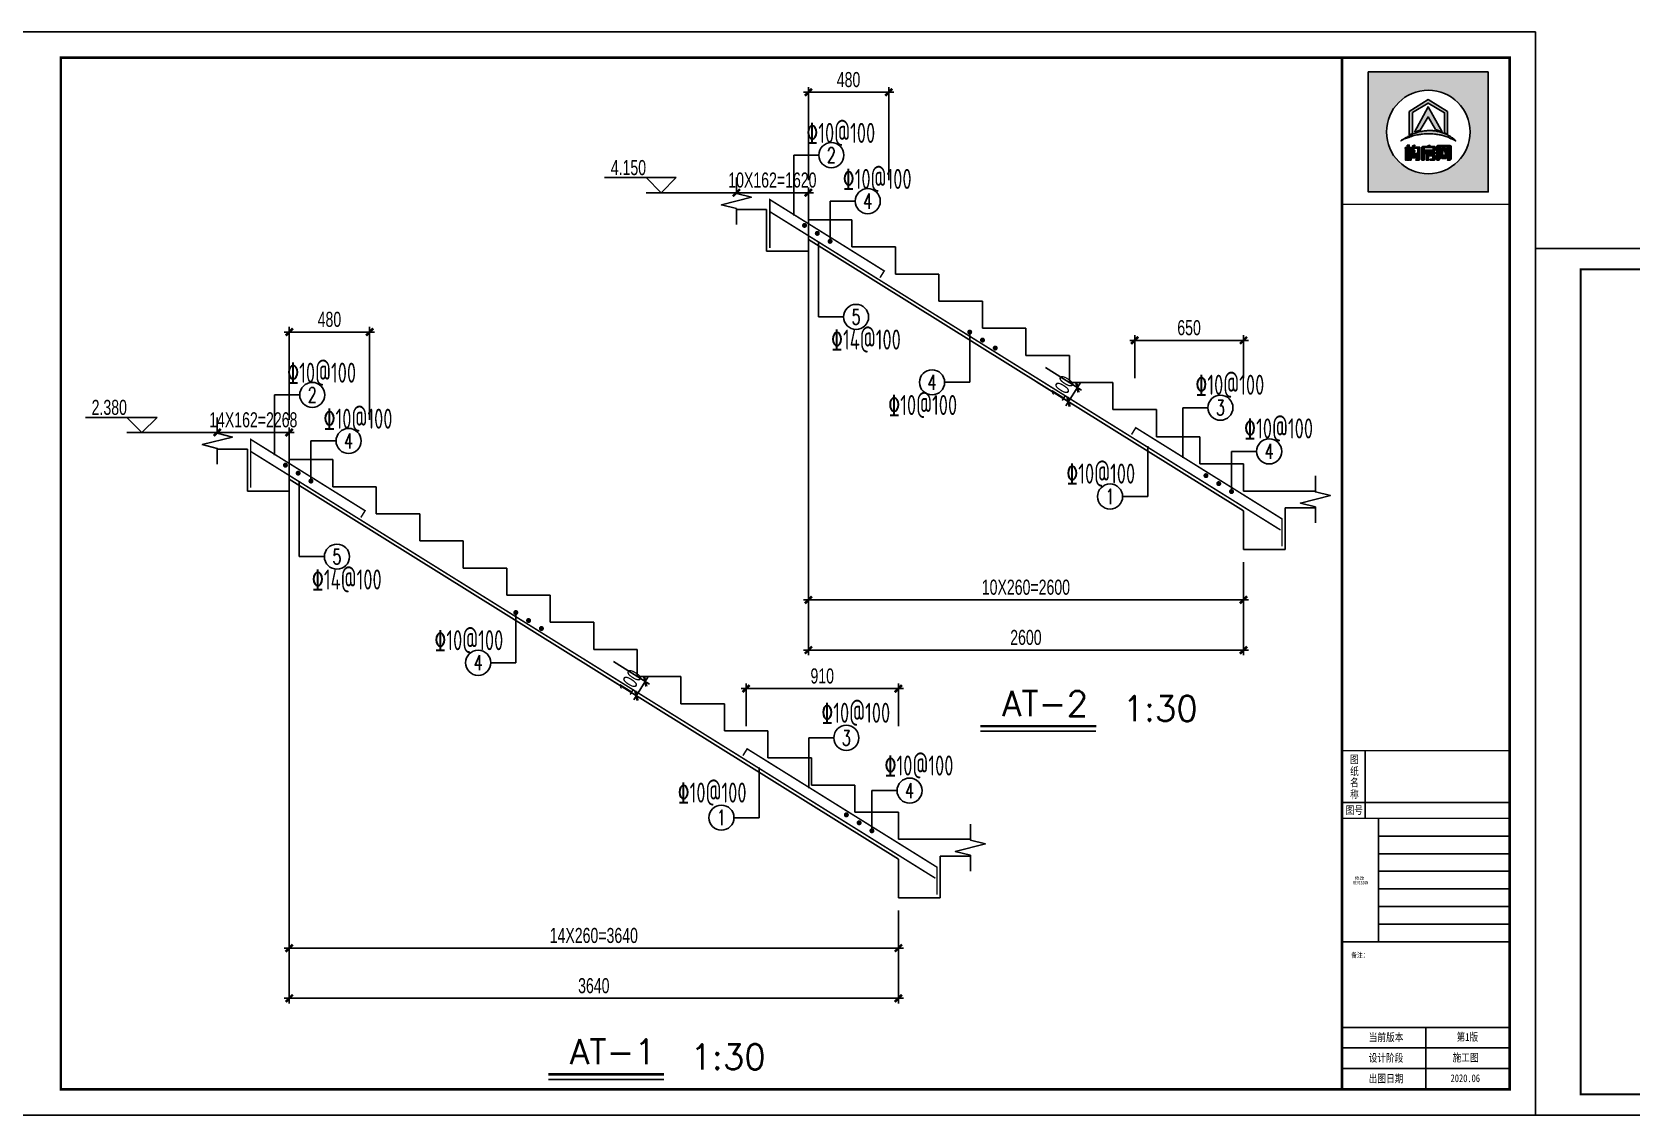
# Model space of a CAD drawing. Header units: millimetres. Extents: x -807114 to 558292, y -468455 to -61603.
# Drawn here: x 467034 to 498885, y -254641 to -233078 of the extents above; entities that cross this region are included whole.
import ezdxf
from ezdxf.enums import TextEntityAlignment as Align

# ---------------------------------------------------------------- set-up
doc = ezdxf.new("R2010")
doc.units = ezdxf.units.MM
doc.header["$LTSCALE"] = 1000
for name, color, linetype in [('DIM', 3, 'Continuous'), ('NUM', 7, 'Continuous'), ('PUB_TEXT', 3, 'Continuous'), ('PUB_TITLE', 4, 'Continuous'), ('REIN', 1, 'Continuous'), ('STAIR_DE', 7, 'Continuous'), ('TEXT', 7, 'Continuous'), ('THIN', 7, 'Continuous')]:
    doc.layers.add(name, color=color, linetype=linetype)
doc.styles.add('HCJG_Dim', font='HCJG.shx', dxfattribs={"width": 0.7, "bigfont": 'hztxt.shx'})
doc.styles.add('HCJG_Label', font='HCJG.shx', dxfattribs={"width": 0.7, "bigfont": 'hztxt.shx'})
doc.styles.add('HCJG_Norm', font='txt.shx', dxfattribs={"bigfont": 'hztxt.shx'})
doc.styles.add('HCJG_Num', font='txt.shx', dxfattribs={"width": 0.7, "bigfont": 'hztxt.shx'})
doc.styles.add('TSSD_Norm', font='Tssdeng.shx', dxfattribs={"width": 0.7, "bigfont": 'hztxt.shx'})
doc.styles.add('ZDBOX', font='simsun.ttc', dxfattribs={"width": 0.7})
doc.styles.add('宋体', font='simsun.ttc', dxfattribs={"width": 0.8})
doc.dimstyles.new('HCJG_30_100', dxfattribs={"dimtxt": 300, "dimasz": 100, "dimexe": 100, "dimexo": 250, "dimgap": 100, "dimtad": 1, "dimdec": 0, "dimlfac": 0.3, "dimzin": 0, "dimdsep": 46, "dimtxsty": 'HCJG_Dim', "dimblk": 'ArchTick', "dimcen": 0, "dimdle": 100, "dimclrd": 3, "dimclre": 3, "dimclrt": 7, "dimadec": 0, "dimazin": 0, "dimtfac": 1, "dimtdec": 0, "dimtix": 1, "dimtmove": 2, "dimatfit": 3, "dimfxl": 1, "dimtolj": 1, "dimtzin": 0, "dimarcsym": 0})

# ---------------------------------------------------------------- blocks, each defined once
blk = doc.blocks.new('sadasfafa')
h = blk.add_hatch(color=252)
h.dxf.hatch_style = 1
h.paths.add_polyline_path([(1853311, -2488040), (1853311, -2490368), (1855639, -2490368), (1855639, -2488040)])
h.paths.add_polyline_path([(1855286, -2489204, 1), (1853664, -2489204, 1)], flags=16)
edge = h.paths.add_edge_path(flags=0)
edge.add_spline(control_points=[(1853945, -2489376), (1853935, -2489385), (1854022, -2489327), (1854064, -2489324), (1854178, -2489280), (1854273, -2489257), (1854375, -2489242), (1854470, -2489236), (1854555, -2489239), (1854630, -2489250), (1854700, -2489259), (1854781, -2489280), (1854854, -2489303), (1854917, -2489335), (1854967, -2489354), (1854993, -2489368), (1855014, -2489382), (1854982, -2489354), (1854965, -2489332), (1854910, -2489297), (1854854, -2489260), (1854784, -2489234), (1854713, -2489206), (1854640, -2489189), (1854569, -2489179), (1854497, -2489176), (1854414, -2489178), (1854321, -2489198), (1854229, -2489222), (1854147, -2489257), (1854080, -2489292), (1854021, -2489325), (1853977, -2489352), (1853953, -2489369), (1853945, -2489376)], knot_values=[0, 0, 0, 0, 114.670179, 423.637006, 763.89867, 1083.683754, 1343.405239, 1688.07646, 1952.326814, 2113.699055, 2375.693807, 2595.188681, 2872.839541, 3068.155951, 3238.592156, 3348.056762, 3361.095167, 3431.805845, 3527.265261, 3733.200323, 3952.805082, 4160.23278, 4398.128766, 4650.488133, 4837.16968, 5050.428326, 5308.684497, 5588.159898, 5913.430939, 6163.12325, 6398.139207, 6601.625078, 6772.549769, 6871.149972, 6871.149972, 6871.149972, 6871.149972], degree=3, periodic=1)
h.paths.add_polyline_path([(1854530, -2489580), (1854534, -2489580), (1854534, -2489603), (1854618, -2489603), (1854618, -2489621), (1854481, -2489621), (1854481, -2489650), (1854589, -2489650), (1854599, -2489656), (1854606, -2489666), (1854606, -2489733), (1854600, -2489742), (1854590, -2489750), (1854506, -2489750), (1854514, -2489740), (1854518, -2489731), (1854552, -2489731), (1854558, -2489728), (1854560, -2489721), (1854560, -2489675), (1854558, -2489670), (1854553, -2489667), (1854481, -2489667), (1854481, -2489750), (1854436, -2489750), (1854436, -2489626), (1854433, -2489621), (1854406, -2489621), (1854406, -2489603), (1854488, -2489603), (1854488, -2489590)], flags=0)
h.paths.add_polyline_path([(1854486, -2489468), (1854506, -2489461), (1854506, -2489485), (1854510, -2489489), (1854601, -2489489), (1854609, -2489494), (1854615, -2489502), (1854615, -2489556), (1854607, -2489564), (1854599, -2489569), (1854401, -2489569), (1854394, -2489573), (1854394, -2489750), (1854349, -2489750), (1854349, -2489504), (1854355, -2489495), (1854367, -2489489), (1854462, -2489489), (1854462, -2489474)], flags=0)
h.paths.add_polyline_path([(1854394, -2489554), (1854394, -2489512), (1854404, -2489506), (1854562, -2489506), (1854570, -2489513), (1854570, -2489554)], flags=0)
h.paths.add_polyline_path([(1854214, -2489569), (1854203, -2489632), (1854193, -2489683), (1854194, -2489689), (1854218, -2489689), (1854220, -2489683), (1854214, -2489633), (1854254, -2489614), (1854263, -2489686), (1854263, -2489700), (1854255, -2489709), (1854159, -2489709), (1854150, -2489702), (1854148, -2489692), (1854173, -2489569)], flags=0)
h.paths.add_polyline_path([(1854187, -2489466), (1854213, -2489458), (1854207, -2489496), (1854296, -2489496), (1854305, -2489498), (1854312, -2489505), (1854314, -2489513), (1854314, -2489733), (1854310, -2489741), (1854301, -2489750), (1854231, -2489750), (1854238, -2489741), (1854243, -2489730), (1854261, -2489730), (1854268, -2489727), (1854270, -2489720), (1854270, -2489531), (1854270, -2489526), (1854267, -2489521), (1854260, -2489516), (1854202, -2489516), (1854201, -2489534), (1854196, -2489558), (1854150, -2489558), (1854159, -2489535), (1854165, -2489504), (1854167, -2489471)], flags=0)
h.paths.add_polyline_path([(1854140, -2489544), (1854140, -2489750), (1854114, -2489750), (1854114, -2489544)], flags=0)
h.paths.add_polyline_path([(1854056, -2489544), (1854053, -2489750), (1854031, -2489750), (1854031, -2489544)], flags=0)
h.paths.add_polyline_path([(1854107, -2489459), (1854107, -2489508), (1854139, -2489508), (1854139, -2489527), (1854107, -2489527), (1854107, -2489750), (1854062, -2489750), (1854062, -2489527), (1854029, -2489527), (1854029, -2489508), (1854062, -2489508), (1854062, -2489459)], flags=0)
h.paths.add_polyline_path([(1854209, -2489211), (1854471, -2488714), (1854743, -2489200), (1854618, -2489155), (1854470, -2488913), (1854318, -2489172)], flags=0)
h.paths.add_polyline_path([(1854102, -2488808), (1854470, -2488575), (1854848, -2488810), (1854848, -2489247), (1854790, -2489223), (1854790, -2488832), (1854471, -2488643), (1854168, -2488829), (1854168, -2489231), (1854102, -2489257)], flags=0)
h.paths.add_polyline_path([(1854685, -2489750), (1854641, -2489750), (1854641, -2489488), (1854641, -2489484), (1854646, -2489475), (1854656, -2489467), (1854898, -2489467), (1854907, -2489471), (1854916, -2489478), (1854916, -2489731), (1854908, -2489743), (1854902, -2489750), (1854847, -2489750), (1854858, -2489732), (1854866, -2489731), (1854869, -2489724), (1854869, -2489718), (1854867, -2489718), (1854836, -2489718), (1854826, -2489684), (1854814, -2489718), (1854746, -2489718), (1854736, -2489684), (1854722, -2489718), (1854689, -2489718), (1854689, -2489709), (1854691, -2489709), (1854720, -2489621), (1854685, -2489512)], flags=0)
h.paths.add_polyline_path([(1854779, -2489518), (1854809, -2489621), (1854781, -2489709), (1854777, -2489709), (1854750, -2489621), (1854775, -2489518)], flags=0)
h = blk.add_hatch(color=7)
h.dxf.hatch_style = 1
h.paths.add_polyline_path([(1854102, -2489257), (1854168, -2489231), (1854168, -2488829), (1854471, -2488643), (1854790, -2488832), (1854790, -2489223), (1854848, -2489247), (1854848, -2488810), (1854470, -2488575), (1854102, -2488808)])
h = blk.add_hatch(color=7)
h.dxf.hatch_style = 1
h.paths.add_polyline_path([(1854318, -2489172), (1854470, -2488913), (1854618, -2489155), (1854743, -2489200), (1854471, -2488714), (1854209, -2489211)])
h = blk.add_hatch(color=7)
h.dxf.hatch_style = 1
edge = h.paths.add_edge_path()
edge.add_spline(control_points=[(1853945, -2489376), (1853953, -2489369), (1853977, -2489352), (1854021, -2489325), (1854080, -2489292), (1854147, -2489257), (1854229, -2489222), (1854321, -2489198), (1854414, -2489178), (1854497, -2489176), (1854569, -2489179), (1854640, -2489189), (1854713, -2489206), (1854784, -2489234), (1854854, -2489260), (1854910, -2489297), (1854965, -2489332), (1854982, -2489354), (1855014, -2489382), (1854993, -2489368), (1854967, -2489354), (1854917, -2489335), (1854854, -2489303), (1854781, -2489280), (1854700, -2489259), (1854630, -2489250), (1854555, -2489239), (1854470, -2489236), (1854375, -2489242), (1854273, -2489257), (1854178, -2489280), (1854064, -2489324), (1854022, -2489327), (1853935, -2489385), (1853945, -2489376)], knot_values=[0, 0, 0, 0, 98.600203, 269.524894, 473.010766, 708.026723, 957.719033, 1282.990074, 1562.465475, 1820.721647, 2033.980292, 2220.661839, 2473.021206, 2710.917192, 2918.34489, 3137.949649, 3343.884711, 3439.344127, 3510.054805, 3523.09321, 3632.557816, 3802.994021, 3998.310431, 4275.961291, 4495.456165, 4757.450917, 4918.823158, 5183.073513, 5527.744733, 5787.466218, 6107.251302, 6447.512966, 6756.479793, 6871.149972, 6871.149972, 6871.149972, 6871.149972], degree=3, periodic=1)
h = blk.add_hatch(color=7)
h.dxf.hatch_style = 1
h.paths.add_polyline_path([(1854062, -2489459), (1854062, -2489508), (1854029, -2489508), (1854029, -2489527), (1854062, -2489527), (1854062, -2489750), (1854107, -2489750), (1854107, -2489527), (1854139, -2489527), (1854139, -2489508), (1854107, -2489508), (1854107, -2489459)])
h = blk.add_hatch(color=7)
h.dxf.hatch_style = 1
h.paths.add_polyline_path([(1854031, -2489544), (1854031, -2489750), (1854053, -2489750), (1854056, -2489544)])
h = blk.add_hatch(color=7)
h.dxf.hatch_style = 1
h.paths.add_polyline_path([(1854114, -2489544), (1854114, -2489750), (1854140, -2489750), (1854140, -2489544)])
h = blk.add_hatch(color=7)
h.dxf.hatch_style = 1
h.paths.add_polyline_path([(1854173, -2489569), (1854148, -2489692), (1854150, -2489702), (1854159, -2489709), (1854255, -2489709), (1854263, -2489700), (1854263, -2489686), (1854254, -2489614), (1854214, -2489633), (1854220, -2489683), (1854218, -2489689), (1854194, -2489689), (1854193, -2489683), (1854203, -2489632), (1854214, -2489569)])
h = blk.add_hatch(color=7)
h.dxf.hatch_style = 1
h.paths.add_polyline_path([(1854167, -2489471), (1854165, -2489504), (1854159, -2489535), (1854150, -2489558), (1854196, -2489558), (1854201, -2489534), (1854202, -2489516), (1854260, -2489516), (1854267, -2489521), (1854270, -2489526), (1854270, -2489531), (1854270, -2489720), (1854268, -2489727), (1854261, -2489730), (1854243, -2489730), (1854238, -2489741), (1854231, -2489750), (1854301, -2489750), (1854310, -2489741), (1854314, -2489733), (1854314, -2489513), (1854312, -2489505), (1854305, -2489498), (1854296, -2489496), (1854207, -2489496), (1854213, -2489458), (1854187, -2489466)])
h = blk.add_hatch(color=7)
h.dxf.hatch_style = 1
h.paths.add_polyline_path([(1854462, -2489474), (1854462, -2489489), (1854367, -2489489), (1854355, -2489495), (1854349, -2489504), (1854349, -2489750), (1854394, -2489750), (1854394, -2489573), (1854401, -2489569), (1854599, -2489569), (1854607, -2489564), (1854615, -2489556), (1854615, -2489502), (1854609, -2489494), (1854601, -2489489), (1854510, -2489489), (1854506, -2489485), (1854506, -2489461), (1854486, -2489468)])
h.paths.add_polyline_path([(1854394, -2489554), (1854394, -2489512), (1854404, -2489506), (1854562, -2489506), (1854570, -2489513), (1854570, -2489554)], flags=16)
h = blk.add_hatch(color=7)
h.dxf.hatch_style = 1
h.paths.add_polyline_path([(1854488, -2489590), (1854488, -2489603), (1854406, -2489603), (1854406, -2489621), (1854433, -2489621), (1854436, -2489626), (1854436, -2489750), (1854481, -2489750), (1854481, -2489667), (1854553, -2489667), (1854558, -2489670), (1854560, -2489675), (1854560, -2489721), (1854558, -2489728), (1854552, -2489731), (1854518, -2489731), (1854514, -2489740), (1854506, -2489750), (1854590, -2489750), (1854600, -2489742), (1854606, -2489733), (1854606, -2489666), (1854599, -2489656), (1854589, -2489650), (1854481, -2489650), (1854481, -2489621), (1854618, -2489621), (1854618, -2489603), (1854534, -2489603), (1854534, -2489580), (1854530, -2489580)])
h = blk.add_hatch(color=7)
h.dxf.hatch_style = 1
h.paths.add_polyline_path([(1854685, -2489512), (1854685, -2489493), (1854693, -2489483), (1854862, -2489483), (1854869, -2489491), (1854869, -2489724), (1854866, -2489731), (1854858, -2489732), (1854847, -2489750), (1854902, -2489750), (1854908, -2489743), (1854916, -2489731), (1854916, -2489478), (1854907, -2489471), (1854898, -2489467), (1854656, -2489467), (1854646, -2489475), (1854641, -2489484), (1854641, -2489488), (1854641, -2489750), (1854685, -2489750)])
h = blk.add_hatch(color=7)
h.dxf.hatch_style = 1
h.paths.add_polyline_path([(1854866, -2489709), (1854840, -2489621), (1854866, -2489512), (1854836, -2489512), (1854824, -2489558), (1854808, -2489512), (1854745, -2489512), (1854734, -2489557), (1854719, -2489512), (1854689, -2489512), (1854720, -2489621), (1854691, -2489709), (1854689, -2489709), (1854689, -2489710), (1854689, -2489718), (1854722, -2489718), (1854736, -2489684), (1854746, -2489718), (1854814, -2489718), (1854826, -2489684), (1854836, -2489718), (1854867, -2489718), (1854867, -2489709)])
h.paths.add_polyline_path([(1854779, -2489518), (1854809, -2489621), (1854781, -2489709), (1854777, -2489709), (1854750, -2489621), (1854775, -2489518)], flags=16)
for points in [[(1855639, -2488040), (1853311, -2488040), (1853311, -2490368), (1855639, -2490368)], [(1854102, -2489257), (1854102, -2488808), (1854470, -2488575), (1854848, -2488810), (1854848, -2489247), (1854790, -2489223), (1854790, -2488832), (1854471, -2488643), (1854168, -2488829), (1854168, -2489231)], [(1854209, -2489211), (1854318, -2489172), (1854470, -2488913), (1854618, -2489155), (1854743, -2489200), (1854471, -2488714)], [(1854062, -2489459), (1854107, -2489459), (1854107, -2489508), (1854139, -2489508), (1854139, -2489527), (1854107, -2489527), (1854107, -2489750), (1854062, -2489750), (1854062, -2489527), (1854029, -2489527), (1854029, -2489508), (1854062, -2489508)], [(1854056, -2489544), (1854031, -2489544), (1854031, -2489750), (1854053, -2489750)], [(1854114, -2489544), (1854140, -2489544), (1854140, -2489750), (1854114, -2489750)], [(1854462, -2489474), (1854486, -2489468), (1854506, -2489461), (1854506, -2489485), (1854510, -2489489), (1854601, -2489489), (1854609, -2489494), (1854615, -2489502), (1854615, -2489556), (1854607, -2489564), (1854599, -2489569), (1854401, -2489569), (1854394, -2489573), (1854394, -2489750), (1854349, -2489750), (1854349, -2489504), (1854355, -2489495), (1854367, -2489489), (1854462, -2489489)], [(1854394, -2489554), (1854570, -2489554), (1854570, -2489513), (1854562, -2489506), (1854404, -2489506), (1854394, -2489512)], [(1854488, -2489590), (1854530, -2489580), (1854534, -2489580), (1854534, -2489603), (1854618, -2489603), (1854618, -2489621), (1854481, -2489621), (1854481, -2489650), (1854589, -2489650), (1854599, -2489656), (1854606, -2489666), (1854606, -2489733), (1854600, -2489742), (1854590, -2489750), (1854506, -2489750), (1854514, -2489740), (1854518, -2489731), (1854552, -2489731), (1854558, -2489728), (1854560, -2489721), (1854560, -2489675), (1854558, -2489670), (1854553, -2489667), (1854481, -2489667), (1854481, -2489750), (1854436, -2489750), (1854436, -2489626), (1854433, -2489621), (1854406, -2489621), (1854406, -2489603), (1854488, -2489603)], [(1854641, -2489750), (1854641, -2489488), (1854641, -2489484), (1854646, -2489475), (1854656, -2489467), (1854898, -2489467), (1854907, -2489471), (1854916, -2489478), (1854916, -2489731), (1854908, -2489743), (1854902, -2489750), (1854847, -2489750), (1854858, -2489732), (1854866, -2489731), (1854869, -2489724), (1854869, -2489491), (1854862, -2489483), (1854693, -2489483), (1854685, -2489493), (1854685, -2489750)], [(1854775, -2489518), (1854779, -2489518), (1854809, -2489621), (1854781, -2489709), (1854777, -2489709), (1854750, -2489621)]]:
    blk.add_lwpolyline(points, close=True)
for points in [[(1854173, -2489569), (1854214, -2489569), (1854203, -2489632), (1854193, -2489683), (1854194, -2489689), (1854218, -2489689), (1854220, -2489683), (1854214, -2489633), (1854254, -2489614), (1854263, -2489686), (1854263, -2489700), (1854255, -2489709), (1854159, -2489709), (1854150, -2489702), (1854148, -2489692), (1854173, -2489569)], [(1854167, -2489471), (1854187, -2489466), (1854213, -2489458), (1854207, -2489496), (1854296, -2489496), (1854305, -2489498), (1854312, -2489505), (1854314, -2489513), (1854314, -2489733), (1854310, -2489741), (1854301, -2489750), (1854231, -2489750), (1854238, -2489741), (1854243, -2489730), (1854261, -2489730), (1854268, -2489727), (1854270, -2489720), (1854270, -2489531), (1854270, -2489526), (1854267, -2489521), (1854260, -2489516), (1854202, -2489516), (1854201, -2489534), (1854196, -2489558), (1854150, -2489558), (1854150, -2489558), (1854159, -2489535), (1854165, -2489504), (1854167, -2489471)], [(1854866, -2489709), (1854866, -2489709), (1854867, -2489709), (1854867, -2489718), (1854836, -2489718), (1854826, -2489684), (1854814, -2489718), (1854746, -2489718), (1854736, -2489684), (1854722, -2489718), (1854689, -2489718), (1854689, -2489710), (1854689, -2489709), (1854691, -2489709), (1854720, -2489621), (1854689, -2489512)]]:
    blk.add_lwpolyline(points)
at = {"color": 7}
blk.add_lwpolyline([(1854689, -2489512), (1854719, -2489512), (1854734, -2489557), (1854745, -2489512), (1854808, -2489512), (1854824, -2489558), (1854836, -2489512), (1854866, -2489512), (1854840, -2489621), (1854866, -2489709)], dxfattribs=at)
blk.add_circle((1854475, -2489204), 811)
at = {"start_tangent": (-0.74079, -0.671736), "end_tangent": (-0.74079, -0.671736)}
blk.add_spline([(1853945, -2489376), (1853977, -2489357), (1854071, -2489318), (1854178, -2489282), (1854280, -2489257), (1854365, -2489245), (1854479, -2489238), (1854566, -2489241), (1854619, -2489248), (1854704, -2489261), (1854775, -2489279), (1854861, -2489308), (1854920, -2489335), (1854972, -2489357), (1855003, -2489375), (1855007, -2489377), (1854990, -2489361), (1854968, -2489339), (1854913, -2489299), (1854851, -2489261), (1854787, -2489235), (1854714, -2489208), (1854633, -2489189), (1854572, -2489180), (1854501, -2489177), (1854416, -2489181), (1854326, -2489198), (1854222, -2489227), (1854146, -2489259), (1854077, -2489294), (1854019, -2489327), (1853971, -2489357), (1853945, -2489376)], degree=3, dxfattribs=at)
blk = doc.blocks.new('HC_REINO')
at = {"layer": 'NUM'}
blk.add_circle((0, 0), 0.5, dxfattribs=at)
at = {"style": 'HCJG_Num', "width": 0.7}
blk.add_attdef('A', text='', height=0.6, dxfattribs=at).set_placement((0, 0), align=Align.MIDDLE_CENTER)
blk = doc.blocks.new('ArchTick')
at = {"color": 0, "const_width": 0.5}
blk.add_lwpolyline([(-0.71, -0.71), (0.71, 0.71)], dxfattribs=at)
blk = doc.blocks.new('*D10406')
at = {"layer": 'Defpoints', "color": 0}
for p in [(478401, -245481), (478225, -245764), (479250, -246010)]:
    blk.add_point(p, dxfattribs=at)
at = {"layer": 'DIM', "color": 3, "lineweight": -2}
for p, q in [((478614, -245613), (479335, -246063)), ((478437, -245896), (479159, -246346)), ((479021, -246378), (479303, -245925)), ((479250, -246010), (479303, -245925)), ((479074, -246293), (479021, -246378))]:
    blk.add_line(p, q, dxfattribs=at)
at = {"layer": 'DIM', "color": 3, "linetype": 'ByBlock', "lineweight": -2, "xscale": 100, "yscale": 100, "zscale": 100}
for p, rotation in [((479250, -246010), 238.073994877989), ((479074, -246293), 58.07399487798905)]:
    blk.add_blockref('ArchTick', p, dxfattribs=dict(at, rotation=rotation))
at = {"layer": 'DIM', "color": 7, "insert": (478950, -246019), "char_height": 300, "attachment_point": 5, "rotation": 58.074, "style": 'HCJG_Dim'}
blk.add_mtext('\\A1;100', dxfattribs=at)
blk = doc.blocks.new('_ArchTick')
at = {"color": 0, "linetype": 'ByBlock', "const_width": 0.15}
blk.add_lwpolyline([(-0.5, -0.5), (0.5, 0.5)], dxfattribs=at)
blk = doc.blocks.new('*D10407')
at = {"layer": 'Defpoints', "color": 0}
for p in [(470725, -241051), (472158, -241051), (472158, -249151)]:
    blk.add_point(p, dxfattribs=at)
at = {"layer": 'DIM', "color": 3, "lineweight": -2}
for p, q in [((470625, -241051), (472258, -241051)), ((470725, -241051), (470625, -241051)), ((470725, -240801), (470725, -240951)), ((472158, -248901), (472158, -240951)), ((472158, -241051), (472258, -241051))]:
    blk.add_line(p, q, dxfattribs=at)
at = {"layer": 'DIM', "color": 3, "linetype": 'ByBlock', "lineweight": -2, "xscale": 100, "yscale": 100, "zscale": 100}
blk.add_blockref('ArchTick', (470725, -241051), dxfattribs=at)
at = {"layer": 'DIM', "color": 3, "linetype": 'ByBlock', "lineweight": -2, "xscale": 100, "yscale": 100, "zscale": 100, "rotation": 180}
blk.add_blockref('ArchTick', (472158, -241051), dxfattribs=at)
at = {"layer": 'DIM', "color": 7, "insert": (471442, -240801), "char_height": 300, "attachment_point": 5, "style": 'HCJG_Dim'}
blk.add_mtext('\\A1;14X162=2268', dxfattribs=at)
blk = doc.blocks.new('*D10408')
at = {"layer": 'Defpoints', "color": 0}
for p in [(484292, -246151), (481258, -247151), (484292, -247151)]:
    blk.add_point(p, dxfattribs=at)
at = {"layer": 'DIM', "color": 3, "lineweight": -2}
for p, q in [((481158, -246151), (484392, -246151)), ((481258, -246901), (481258, -246051)), ((484292, -246901), (484292, -246051))]:
    blk.add_line(p, q, dxfattribs=at)
at = {"layer": 'DIM', "color": 3, "linetype": 'ByBlock', "lineweight": -2, "xscale": 100, "yscale": 100, "zscale": 100, "rotation": 180}
blk.add_blockref('ArchTick', (481258, -246151), dxfattribs=at)
at = {"layer": 'DIM', "color": 3, "linetype": 'ByBlock', "lineweight": -2, "xscale": 100, "yscale": 100, "zscale": 100}
blk.add_blockref('ArchTick', (484292, -246151), dxfattribs=at)
at = {"layer": 'DIM', "color": 7, "insert": (482775, -245901), "char_height": 300, "attachment_point": 5, "style": 'HCJG_Dim'}
blk.add_mtext('\\A1;910', dxfattribs=at)
blk = doc.blocks.new('*D10409')
at = {"layer": 'Defpoints', "color": 0}
for p in [(472158, -242218), (484292, -250318), (484292, -252318)]:
    blk.add_point(p, dxfattribs=at)
at = {"layer": 'DIM', "color": 3, "lineweight": -2}
for p, q in [((472158, -242468), (472158, -252418)), ((484292, -250568), (484292, -252418)), ((472058, -252318), (484392, -252318))]:
    blk.add_line(p, q, dxfattribs=at)
at = {"layer": 'DIM', "color": 3, "linetype": 'ByBlock', "lineweight": -2, "xscale": 100, "yscale": 100, "zscale": 100, "rotation": 180}
blk.add_blockref('ArchTick', (472158, -252318), dxfattribs=at)
at = {"layer": 'DIM', "color": 3, "linetype": 'ByBlock', "lineweight": -2, "xscale": 100, "yscale": 100, "zscale": 100}
blk.add_blockref('ArchTick', (484292, -252318), dxfattribs=at)
at = {"layer": 'DIM', "color": 7, "insert": (478225, -252068), "char_height": 300, "attachment_point": 5, "style": 'HCJG_Dim'}
blk.add_mtext('\\A1;3640', dxfattribs=at)
blk = doc.blocks.new('*D10410')
at = {"layer": 'Defpoints', "color": 0}
for p in [(472158, -250318), (484292, -250318), (484292, -251318)]:
    blk.add_point(p, dxfattribs=at)
at = {"layer": 'DIM', "color": 3, "lineweight": -2}
for p, q in [((472158, -250568), (472158, -251418)), ((484292, -250568), (484292, -251418)), ((472058, -251318), (484392, -251318))]:
    blk.add_line(p, q, dxfattribs=at)
at = {"layer": 'DIM', "color": 3, "linetype": 'ByBlock', "lineweight": -2, "xscale": 100, "yscale": 100, "zscale": 100, "rotation": 180}
blk.add_blockref('ArchTick', (472158, -251318), dxfattribs=at)
at = {"layer": 'DIM', "color": 3, "linetype": 'ByBlock', "lineweight": -2, "xscale": 100, "yscale": 100, "zscale": 100}
blk.add_blockref('ArchTick', (484292, -251318), dxfattribs=at)
at = {"layer": 'DIM', "color": 7, "insert": (478225, -251068), "char_height": 300, "attachment_point": 5, "style": 'HCJG_Dim'}
blk.add_mtext('\\A1;14X260=3640', dxfattribs=at)
blk = doc.blocks.new('*D10411')
at = {"layer": 'Defpoints', "color": 0}
for p in [(473759, -239051), (472158, -241051), (473759, -241051)]:
    blk.add_point(p, dxfattribs=at)
at = {"layer": 'DIM', "color": 3, "lineweight": -2}
for p, q in [((472058, -239051), (473859, -239051)), ((472158, -240801), (472158, -238951)), ((473759, -240801), (473759, -238951))]:
    blk.add_line(p, q, dxfattribs=at)
at = {"layer": 'DIM', "color": 3, "linetype": 'ByBlock', "lineweight": -2, "xscale": 100, "yscale": 100, "zscale": 100, "rotation": 180}
blk.add_blockref('ArchTick', (472158, -239051), dxfattribs=at)
at = {"layer": 'DIM', "color": 3, "linetype": 'ByBlock', "lineweight": -2, "xscale": 100, "yscale": 100, "zscale": 100}
blk.add_blockref('ArchTick', (473759, -239051), dxfattribs=at)
at = {"layer": 'DIM', "color": 7, "insert": (472959, -238801), "char_height": 300, "attachment_point": 5, "style": 'HCJG_Dim'}
blk.add_mtext('\\A1;480', dxfattribs=at)
blk = doc.blocks.new('*D10412')
at = {"layer": 'Defpoints', "color": 0}
for p in [(491166, -239217), (488999, -240217), (491166, -240217)]:
    blk.add_point(p, dxfattribs=at)
at = {"layer": 'DIM', "color": 3, "lineweight": -2}
for p, q in [((488999, -239967), (488999, -239117)), ((491166, -239967), (491166, -239117)), ((488899, -239217), (491266, -239217))]:
    blk.add_line(p, q, dxfattribs=at)
at = {"layer": 'DIM', "color": 3, "linetype": 'ByBlock', "lineweight": -2, "xscale": 100, "yscale": 100, "zscale": 100, "rotation": 180}
blk.add_blockref('ArchTick', (488999, -239217), dxfattribs=at)
at = {"layer": 'DIM', "color": 3, "linetype": 'ByBlock', "lineweight": -2, "xscale": 100, "yscale": 100, "zscale": 100}
blk.add_blockref('ArchTick', (491166, -239217), dxfattribs=at)
at = {"layer": 'DIM', "color": 7, "insert": (490082, -238967), "char_height": 300, "attachment_point": 5, "style": 'HCJG_Dim'}
blk.add_mtext('\\A1;650', dxfattribs=at)
blk = doc.blocks.new('*D10413')
at = {"layer": 'Defpoints', "color": 0}
for p in [(484099, -234277), (482499, -236277), (484099, -236277)]:
    blk.add_point(p, dxfattribs=at)
at = {"layer": 'DIM', "color": 3, "lineweight": -2}
for p, q in [((482399, -234277), (484199, -234277)), ((482499, -236027), (482499, -234177)), ((484099, -236027), (484099, -234177))]:
    blk.add_line(p, q, dxfattribs=at)
at = {"layer": 'DIM', "color": 3, "linetype": 'ByBlock', "lineweight": -2, "xscale": 100, "yscale": 100, "zscale": 100, "rotation": 180}
blk.add_blockref('ArchTick', (482499, -234277), dxfattribs=at)
at = {"layer": 'DIM', "color": 3, "linetype": 'ByBlock', "lineweight": -2, "xscale": 100, "yscale": 100, "zscale": 100}
blk.add_blockref('ArchTick', (484099, -234277), dxfattribs=at)
at = {"layer": 'DIM', "color": 7, "insert": (483299, -234027), "char_height": 300, "attachment_point": 5, "style": 'HCJG_Dim'}
blk.add_mtext('\\A1;480', dxfattribs=at)
blk = doc.blocks.new('*D10414')
at = {"layer": 'Defpoints', "color": 0}
for p in [(487009, -239627), (486832, -239910), (487857, -240156)]:
    blk.add_point(p, dxfattribs=at)
at = {"layer": 'DIM', "color": 3, "lineweight": -2}
for p, q in [((487221, -239759), (487942, -240209)), ((487045, -240042), (487766, -240492)), ((487628, -240524), (487910, -240071)), ((487857, -240156), (487910, -240071)), ((487681, -240439), (487628, -240524))]:
    blk.add_line(p, q, dxfattribs=at)
at = {"layer": 'DIM', "color": 3, "linetype": 'ByBlock', "lineweight": -2, "xscale": 100, "yscale": 100, "zscale": 100}
for p, rotation in [((487857, -240156), 238.0739948780087), ((487681, -240439), 58.07399487800868)]:
    blk.add_blockref('ArchTick', p, dxfattribs=dict(at, rotation=rotation))
at = {"layer": 'DIM', "color": 7, "insert": (487557, -240165), "char_height": 300, "attachment_point": 5, "rotation": 58.074, "style": 'HCJG_Dim'}
blk.add_mtext('\\A1;100', dxfattribs=at)
blk = doc.blocks.new('*D10415')
at = {"layer": 'Defpoints', "color": 0}
for p in [(481066, -236277), (482499, -236277), (482499, -242217)]:
    blk.add_point(p, dxfattribs=at)
at = {"layer": 'DIM', "color": 3, "lineweight": -2}
for p, q in [((480966, -236277), (482599, -236277)), ((481066, -236277), (480966, -236277)), ((481066, -236027), (481066, -236177)), ((482499, -241967), (482499, -236177)), ((482499, -236277), (482599, -236277))]:
    blk.add_line(p, q, dxfattribs=at)
at = {"layer": 'DIM', "color": 3, "linetype": 'ByBlock', "lineweight": -2, "xscale": 100, "yscale": 100, "zscale": 100}
blk.add_blockref('ArchTick', (481066, -236277), dxfattribs=at)
at = {"layer": 'DIM', "color": 3, "linetype": 'ByBlock', "lineweight": -2, "xscale": 100, "yscale": 100, "zscale": 100, "rotation": 180}
blk.add_blockref('ArchTick', (482499, -236277), dxfattribs=at)
at = {"layer": 'DIM', "color": 7, "insert": (481782, -236027), "char_height": 300, "attachment_point": 5, "style": 'HCJG_Dim'}
blk.add_mtext('\\A1;10X162=1620', dxfattribs=at)
blk = doc.blocks.new('*D10416')
at = {"layer": 'Defpoints', "color": 0}
for p in [(482499, -237444), (491166, -243384), (491166, -245384)]:
    blk.add_point(p, dxfattribs=at)
at = {"layer": 'DIM', "color": 3, "lineweight": -2}
for p, q in [((482499, -237694), (482499, -245484)), ((491166, -243634), (491166, -245484)), ((482399, -245384), (491266, -245384))]:
    blk.add_line(p, q, dxfattribs=at)
at = {"layer": 'DIM', "color": 3, "linetype": 'ByBlock', "lineweight": -2, "xscale": 100, "yscale": 100, "zscale": 100, "rotation": 180}
blk.add_blockref('ArchTick', (482499, -245384), dxfattribs=at)
at = {"layer": 'DIM', "color": 3, "linetype": 'ByBlock', "lineweight": -2, "xscale": 100, "yscale": 100, "zscale": 100}
blk.add_blockref('ArchTick', (491166, -245384), dxfattribs=at)
at = {"layer": 'DIM', "color": 7, "insert": (486832, -245134), "char_height": 300, "attachment_point": 5, "style": 'HCJG_Dim'}
blk.add_mtext('\\A1;2600', dxfattribs=at)
blk = doc.blocks.new('*D10417')
at = {"layer": 'Defpoints', "color": 0}
for p in [(482499, -243384), (491166, -243384), (491166, -244384)]:
    blk.add_point(p, dxfattribs=at)
at = {"layer": 'DIM', "color": 3, "lineweight": -2}
for p, q in [((482499, -243634), (482499, -244484)), ((491166, -243634), (491166, -244484)), ((482399, -244384), (491266, -244384))]:
    blk.add_line(p, q, dxfattribs=at)
at = {"layer": 'DIM', "color": 3, "linetype": 'ByBlock', "lineweight": -2, "xscale": 100, "yscale": 100, "zscale": 100, "rotation": 180}
blk.add_blockref('ArchTick', (482499, -244384), dxfattribs=at)
at = {"layer": 'DIM', "color": 3, "linetype": 'ByBlock', "lineweight": -2, "xscale": 100, "yscale": 100, "zscale": 100}
blk.add_blockref('ArchTick', (491166, -244384), dxfattribs=at)
at = {"layer": 'DIM', "color": 7, "insert": (486832, -244134), "char_height": 300, "attachment_point": 5, "style": 'HCJG_Dim'}
blk.add_mtext('\\A1;10X260=2600', dxfattribs=at)

msp = doc.modelspace()

# ---------------------------------------------------------------- linework, layer by layer
for p, q in [((493592.7, -248736.8), (493592.7, -247389.1)), ((493130.6, -248415.9), (496467.8, -248415.9))]:
    msp.add_line(p, q)
at = {"const_width": 25.7}
for points in [[(493130.6, -236507.6), (496467.8, -236507.6)], [(493130.6, -247389.1), (496467.8, -247389.1)], [(493130.6, -248736.8), (496467.8, -248736.8)], [(493130.6, -251189.9), (496467.8, -251189.9)]]:
    msp.add_lwpolyline(points, dxfattribs=at)
at = {"layer": 'NUM', "const_width": 50}
for points in [[(488231.9, -246898.1), (485927.2, -246898.1)], [(479624.6, -253832.1), (477319.9, -253832.1)]]:
    msp.add_lwpolyline(points, dxfattribs=at)
at = {"layer": 'NUM'}
for points in [[(488226.1, -246998.1), (485927.2, -246998.1)], [(479618.8, -253932.1), (477319.9, -253932.1)]]:
    msp.add_lwpolyline(points, dxfattribs=at)
at = {"layer": 'PUB_TITLE'}
for p, q in [((493130.6, -252895.5), (496467.8, -252895.5)), ((494799.2, -254127.7), (494799.2, -252895.5)), ((493130.6, -253306.2), (496467.8, -253306.2)), ((493130.6, -253717), (496467.8, -253717))]:
    msp.add_line(p, q, dxfattribs=at)
for points in [[(466484.1, -254641.1), (496981.2, -254641.1), (496981.2, -233077.5), (466484.1, -233077.5)], [(467609.3, -254127.7), (496467.8, -254127.7), (496467.8, -233590.9), (467609.3, -233590.9)], [(496981.2, -254641.1), (521378.9, -254641.1), (521378.9, -237390.2), (496981.2, -237390.2)], [(497881.3, -254230.4), (520968.2, -254230.4), (520968.2, -237801), (497881.3, -237801)]]:
    msp.add_lwpolyline(points, close=True, dxfattribs=at)
for points, const_width in [([(467609.3, -254127.7), (496467.8, -254127.7), (496467.8, -233590.9), (467609.3, -233590.9)], 51.3), ([(497881.3, -254230.4), (520968.2, -254230.4), (520968.2, -237801), (497881.3, -237801)], 41.1)]:
    msp.add_lwpolyline(points, close=True, dxfattribs=dict(at, const_width=const_width))
at = {"layer": 'PUB_TITLE', "const_width": 51.3}
msp.add_lwpolyline([(493130.6, -254127.7), (493130.6, -233590.9)], dxfattribs=at)
at = {"layer": 'PUB_TITLE'}
msp.add_lwpolyline([(493130.6, -251189.9), (496467.8, -251189.9)], dxfattribs=at)
for points in [[(493856.7, -248736.8), (493856.7, -248736.8), (493856.7, -251174.5), (493856.7, -251174.5)], [(493856.7, -249087.2), (493856.7, -249087.2), (495801.5, -249087.2), (496467.8, -249087.2)], [(493856.7, -249437.7), (493856.7, -249437.7), (495801.5, -249437.7), (496467.8, -249437.7)], [(493856.7, -249788.1), (493856.7, -249788.1), (495801.5, -249788.1), (496467.8, -249788.1)], [(493856.7, -250138.6), (493856.7, -250138.6), (495801.5, -250138.6), (496467.8, -250138.6)], [(493856.7, -250489), (493856.7, -250489), (495801.5, -250489), (496467.8, -250489)], [(493856.7, -250839.5), (493856.7, -250839.5), (495801.5, -250839.5), (496467.8, -250839.5)]]:
    msp.add_open_spline(points, degree=3, dxfattribs=at)
at = {"layer": 'REIN', "const_width": 30}
for points in [[(481730.8, -237378.9), (481730.8, -236415.1), (484009.7, -237835), (483926, -237969.4)], [(491903.5, -242993), (481732.7, -236655.8)], [(488936.2, -241091.2), (489019.9, -240956.8), (491934.1, -242772.5), (491934.1, -243318.9)], [(471390.1, -242152.9), (471390.1, -241189.1), (473669.1, -242609.1), (473585.4, -242743.4)], [(485029.5, -249927.1), (471392, -241429.9)], [(481195.5, -247485.2), (481279.3, -247350.8), (485060.1, -249706.6), (485060.1, -250252.9)]]:
    msp.add_lwpolyline(points, dxfattribs=at)
at = {"layer": 'REIN', "const_width": 50}
for points in [[(482397.3, -236928.4, 1), (482447.3, -236928.4, 1)], [(482651.9, -237087.1, 1), (482701.9, -237087.1, 1)], [(482906.5, -237245.7, 1), (482956.5, -237245.7, 1)], [(485687.2, -239052.9, 1), (485737.2, -239052.9, 1)], [(485941.8, -239211.5, 1), (485991.8, -239211.5, 1)], [(486196.4, -239370.2, 1), (486246.4, -239370.2, 1)], [(472056.6, -241702.4, 1), (472106.6, -241702.4, 1)], [(472311.3, -241861.1, 1), (472361.3, -241861.1, 1)], [(472565.9, -242019.7, 1), (472615.9, -242019.7, 1)], [(490393.5, -241910.7, 1), (490443.5, -241910.7, 1)], [(490648.1, -242069.3, 1), (490698.1, -242069.3, 1)], [(490902.7, -242228, 1), (490952.7, -242228, 1)], [(476646.5, -244636.9, 1), (476696.5, -244636.9, 1)], [(476901.2, -244795.6, 1), (476951.2, -244795.6, 1)], [(477155.8, -244954.2, 1), (477205.8, -244954.2, 1)], [(483230.6, -248664.7, 1), (483280.6, -248664.7, 1)], [(483485.2, -248823.3, 1), (483535.2, -248823.3, 1)], [(483739.9, -248982, 1), (483789.9, -248982, 1)]]:
    msp.add_lwpolyline(points, format="xyb", close=True, dxfattribs=at)
at = {"layer": 'STAIR_DE'}
for p, q in [((481065.8, -236277.2), (481632.5, -236277.2)), ((481632.5, -236277.2), (482499.1, -236277.2)), ((482499.1, -236277.2), (482499.1, -236817.2)), ((481665.8, -236610.6), (481065.8, -236610.6)), ((481665.8, -237443.9), (481665.8, -236610.6)), ((482499.1, -236817.2), (483365.8, -236817.2)), ((483365.8, -236817.2), (483365.8, -237357.2)), ((482499.1, -237210), (482499.1, -237443.9)), ((491165.8, -242610), (482499.1, -237210)), ((482499.1, -237443.9), (481665.8, -237443.9)), ((483365.8, -237357.2), (484232.5, -237357.2)), ((484232.5, -237357.2), (484232.5, -237897.2)), ((484232.5, -237897.2), (485099.1, -237897.2)), ((485099.1, -237897.2), (485099.1, -238437.2)), ((485099.1, -238437.2), (485965.8, -238437.2)), ((485965.8, -238437.2), (485965.8, -238977.2)), ((485965.8, -238977.2), (486832.4, -238977.2)), ((486832.4, -238977.2), (486832.4, -239517.2)), ((486832.4, -239517.2), (487699.1, -239517.2)), ((487699.1, -239517.2), (487699.1, -240057.2)), ((487699.1, -240057.2), (488565.8, -240057.2)), ((488565.8, -240057.2), (488565.8, -240597.2)), ((488565.8, -240597.2), (489432.4, -240597.2)), ((489432.4, -240597.2), (489432.4, -241137.2)), ((470725.1, -241051.3), (471291.8, -241051.3)), ((471291.8, -241051.3), (472158.5, -241051.3)), ((472158.5, -241051.3), (472158.5, -241591.3)), ((471325.1, -241384.6), (470725.1, -241384.6)), ((471325.1, -242217.9), (471325.1, -241384.6)), ((489432.4, -241137.2), (490299.1, -241137.2)), ((490299.1, -241137.2), (490299.1, -241677.2)), ((472158.5, -241591.3), (473025.1, -241591.3)), ((473025.1, -241591.3), (473025.1, -242131.3)), ((490299.1, -241677.2), (491165.8, -241677.2)), ((491165.8, -241677.2), (491165.8, -242217.2)), ((472158.5, -241984), (472158.5, -242217.9)), ((484291.8, -249544), (472158.5, -241984)), ((472158.5, -242217.9), (471325.1, -242217.9)), ((473025.1, -242131.3), (473891.8, -242131.3)), ((473891.8, -242131.3), (473891.8, -242671.3)), ((491165.8, -242217.2), (492599.1, -242217.2)), ((473891.8, -242671.3), (474758.5, -242671.3)), ((474758.5, -242671.3), (474758.5, -243211.3)), ((491165.8, -243383.9), (491165.8, -242610)), ((491999.1, -242550.6), (491999.1, -243383.9)), ((492599.1, -242550.6), (491999.1, -242550.6)), ((474758.5, -243211.3), (475625.1, -243211.3)), ((475625.1, -243211.3), (475625.1, -243751.3)), ((491999.1, -243383.9), (491165.8, -243383.9)), ((475625.1, -243751.3), (476491.8, -243751.3)), ((476491.8, -243751.3), (476491.8, -244291.3)), ((476491.8, -244291.3), (477358.5, -244291.3)), ((477358.5, -244291.3), (477358.5, -244831.3)), ((477358.5, -244831.3), (478225.1, -244831.3)), ((478225.1, -244831.3), (478225.1, -245371.3)), ((478225.1, -245371.3), (479091.8, -245371.3)), ((479091.8, -245371.3), (479091.8, -245911.3)), ((479091.8, -245911.3), (479958.5, -245911.3)), ((479958.5, -245911.3), (479958.5, -246451.3)), ((479958.5, -246451.3), (480825.1, -246451.3)), ((480825.1, -246451.3), (480825.1, -246991.3)), ((480825.1, -246991.3), (481691.8, -246991.3)), ((481691.8, -246991.3), (481691.8, -247531.3)), ((481691.8, -247531.3), (482558.5, -247531.3)), ((482558.5, -247531.3), (482558.5, -248071.3)), ((482558.5, -248071.3), (483425.1, -248071.3)), ((483425.1, -248071.3), (483425.1, -248611.3)), ((483425.1, -248611.3), (484291.8, -248611.3)), ((484291.8, -248611.3), (484291.8, -249151.3)), ((484291.8, -249151.3), (485725.1, -249151.3)), ((484291.8, -250317.9), (484291.8, -249544)), ((485125.1, -249484.6), (485125.1, -250317.9)), ((485725.1, -249484.6), (485125.1, -249484.6)), ((485125.1, -250317.9), (484291.8, -250317.9))]:
    msp.add_line(p, q, dxfattribs=at)
at = {"layer": 'TEXT'}
for p, q in [((482206.9, -235529.4), (482706.9, -235529.4)), ((482206.9, -236729.4), (482206.9, -235529.4)), ((482931.5, -236445.7), (483431.5, -236445.7)), ((482931.5, -237245.7), (482931.5, -236445.7)), ((482699.1, -237250), (482699.1, -238750)), ((482699.1, -238750), (483199.1, -238750)), ((485712.2, -239052.9), (485712.2, -240052.9)), ((485712.2, -240052.9), (485212.2, -240052.9)), ((471866.2, -240303.4), (472366.2, -240303.4)), ((471866.2, -241503.4), (471866.2, -240303.4)), ((489956.8, -240558.2), (490456.8, -240558.2)), ((489956.8, -241558.2), (489956.8, -240558.2)), ((472590.9, -241219.7), (473090.9, -241219.7)), ((472590.9, -242019.7), (472590.9, -241219.7)), ((489258.1, -241327.1), (489258.1, -242327.1)), ((490927.7, -241428), (491427.7, -241428)), ((490927.7, -242228), (490927.7, -241428)), ((472358.5, -242024), (472358.5, -243524)), ((489258.1, -242327.1), (488758.1, -242327.1)), ((472358.5, -243524), (472858.5, -243524)), ((476671.5, -244636.9), (476671.5, -245636.9)), ((476671.5, -245636.9), (476171.5, -245636.9)), ((482505.1, -247132.2), (483005.1, -247132.2)), ((482505.1, -248132.2), (482505.1, -247132.2)), ((481517.4, -247721.1), (481517.4, -248721.1)), ((483764.9, -248182), (484264.9, -248182)), ((483764.9, -248982), (483764.9, -248182)), ((481517.4, -248721.1), (481017.4, -248721.1))]:
    msp.add_line(p, q, dxfattribs=at)
at = {"layer": 'THIN'}
for p, q in [((479865.8, -235977.2), (478437.3, -235977.2)), ((479565.8, -236277.2), (479265.8, -235977.2)), ((479565.8, -236277.2), (479865.8, -235977.2)), ((481665.8, -236277.2), (479265.8, -236277.2)), ((469525.1, -240751.3), (468096.7, -240751.3)), ((469225.1, -241051.3), (468925.1, -240751.3)), ((469225.1, -241051.3), (469525.1, -240751.3)), ((471325.1, -241051.3), (468925.1, -241051.3))]:
    msp.add_line(p, q, dxfattribs=at)
for points in [[(481065.8, -235977.2), (481065.8, -236293.9), (481365.8, -236368.9), (480765.8, -236518.9), (481065.8, -236593.9), (481065.8, -236910.6)], [(470725.1, -240751.3), (470725.1, -241067.9), (471025.1, -241142.9), (470425.1, -241292.9), (470725.1, -241367.9), (470725.1, -241684.6)], [(492599.1, -241917.2), (492599.1, -242233.9), (492899.1, -242308.9), (492299.1, -242458.9), (492599.1, -242533.9), (492599.1, -242850.6)], [(485725.1, -248851.3), (485725.1, -249167.9), (486025.1, -249242.9), (485425.1, -249392.9), (485725.1, -249467.9), (485725.1, -249784.6)]]:
    msp.add_lwpolyline(points, dxfattribs=at)

# ---------------------------------------------------------------- block references
at = {"xscale": 1.026432, "yscale": 1.026432, "zscale": 1.026432}
msp.add_blockref('sadasfafa', (-1408645.4, 2319930.7), dxfattribs=at)
at = {"layer": 'NUM'}
ref = msp.add_blockref('HC_REINO', (483681.5, -236445.7), dxfattribs=dict(at, xscale=500, yscale=500, zscale=500))
ref.add_attrib('A', '4', dxfattribs={"color": 0, "height": 300, "style": 'HCJG_Num', "width": 0.7}).set_placement((483681.5, -236445.7), align=Align.MIDDLE_CENTER)
ref = msp.add_blockref('HC_REINO', (483449.1, -238750), dxfattribs=dict(at, xscale=500, yscale=500, zscale=500))
ref.add_attrib('A', '5', dxfattribs={"color": 0, "height": 300, "style": 'HCJG_Num', "width": 0.7}).set_placement((483449.1, -238750), align=Align.MIDDLE_CENTER)
ref = msp.add_blockref('HC_REINO', (484962.2, -240052.9), dxfattribs=dict(at, xscale=500, yscale=500, zscale=500))
ref.add_attrib('A', '4', dxfattribs={"color": 0, "height": 300, "style": 'HCJG_Num', "width": 0.7}).set_placement((484962.2, -240052.9), align=Align.MIDDLE_CENTER)
ref = msp.add_blockref('HC_REINO', (472616.2, -240303.4), dxfattribs=dict(at, xscale=500, yscale=500, zscale=500))
ref.add_attrib('A', '2', dxfattribs={"color": 0, "height": 300, "style": 'HCJG_Num', "width": 0.7}).set_placement((472616.2, -240303.4), align=Align.MIDDLE_CENTER)
ref = msp.add_blockref('HC_REINO', (490706.8, -240558.2), dxfattribs=dict(at, xscale=500, yscale=500, zscale=500))
ref.add_attrib('A', '3', dxfattribs={"color": 0, "height": 300, "style": 'HCJG_Num', "width": 0.7}).set_placement((490706.8, -240558.2), align=Align.MIDDLE_CENTER)
ref = msp.add_blockref('HC_REINO', (473340.9, -241219.7), dxfattribs=dict(at, xscale=500, yscale=500, zscale=500))
ref.add_attrib('A', '4', dxfattribs={"color": 0, "height": 300, "style": 'HCJG_Num', "width": 0.7}).set_placement((473340.9, -241219.7), align=Align.MIDDLE_CENTER)
ref = msp.add_blockref('HC_REINO', (491677.7, -241428), dxfattribs=dict(at, xscale=500, yscale=500, zscale=500))
ref.add_attrib('A', '4', dxfattribs={"color": 0, "height": 300, "style": 'HCJG_Num', "width": 0.7}).set_placement((491677.7, -241428), align=Align.MIDDLE_CENTER)
ref = msp.add_blockref('HC_REINO', (488508.1, -242327.1), dxfattribs=dict(at, xscale=500, yscale=500, zscale=500))
ref.add_attrib('A', '1', dxfattribs={"color": 0, "height": 300, "style": 'HCJG_Num', "width": 0.7}).set_placement((488508.1, -242327.1), align=Align.MIDDLE_CENTER)
ref = msp.add_blockref('HC_REINO', (473108.5, -243524), dxfattribs=dict(at, xscale=500, yscale=500, zscale=500))
ref.add_attrib('A', '5', dxfattribs={"color": 0, "height": 300, "style": 'HCJG_Num', "width": 0.7}).set_placement((473108.5, -243524), align=Align.MIDDLE_CENTER)
ref = msp.add_blockref('HC_REINO', (475921.5, -245636.9), dxfattribs=dict(at, xscale=500, yscale=500, zscale=500))
ref.add_attrib('A', '4', dxfattribs={"color": 0, "height": 300, "style": 'HCJG_Num', "width": 0.7}).set_placement((475921.5, -245636.9), align=Align.MIDDLE_CENTER)
ref = msp.add_blockref('HC_REINO', (483255.1, -247132.2), dxfattribs=dict(at, xscale=500, yscale=500, zscale=500))
ref.add_attrib('A', '3', dxfattribs={"color": 0, "height": 300, "style": 'HCJG_Num', "width": 0.7}).set_placement((483255.1, -247132.2), align=Align.MIDDLE_CENTER)
ref = msp.add_blockref('HC_REINO', (484514.9, -248182), dxfattribs=dict(at, xscale=500, yscale=500, zscale=500))
ref.add_attrib('A', '4', dxfattribs={"color": 0, "height": 300, "style": 'HCJG_Num', "width": 0.7}).set_placement((484514.9, -248182), align=Align.MIDDLE_CENTER)
ref = msp.add_blockref('HC_REINO', (480767.4, -248721.1), dxfattribs=dict(at, xscale=500, yscale=500, zscale=500))
ref.add_attrib('A', '1', dxfattribs={"color": 0, "height": 300, "style": 'HCJG_Num', "width": 0.7}).set_placement((480767.4, -248721.1), align=Align.MIDDLE_CENTER)
at = {"layer": 'TEXT'}
ref = msp.add_blockref('HC_REINO', (482956.9, -235529.4), dxfattribs=dict(at, xscale=500, yscale=500, zscale=500))
ref.add_attrib('A', '2', dxfattribs={"layer": 'NUM', "color": 0, "height": 300, "style": 'HCJG_Num', "width": 0.7}).set_placement((482956.9, -235529.4), align=Align.MIDDLE_CENTER)

# ---------------------------------------------------------------- texts
at = {"style": 'ZDBOX', "width": 0.8}
for s, height, p in [('图', 154, (493375.5, -247560.8)), ('纸', 154, (493375.5, -247793.2)), ('名', 154, (493375.5, -248017.6)), ('称', 154, (493375.5, -248253.8)), ('图号', 154.03, (493372.4, -248571.5)), ('备注：', 102.68, (493485.3, -251454.4))]:
    msp.add_text(s, height=height, dxfattribs=at).set_placement(p, align=Align.MIDDLE)
for s, p in [('当前版本', (493660.7, -253171.3)), ('第1版', (495411.5, -253164.3)), ('设计阶段', (493660.7, -253582)), ('施工图', (495331.1, -253575)), ('出图日期', (493660.7, -253992.8)), ('2020.06', (495290.8, -253985.7))]:
    msp.add_text(s, height=154.03, dxfattribs=at).set_placement(p)
at = {"layer": 'NUM', "style": 'HCJG_Norm'}
for s, p in [('AT-2', (486356.5, -246698.1)), ('1:30', (488757.6, -246798.1)), ('AT-1', (477749.2, -253632.1)), ('1:30', (480150.3, -253732.1))]:
    msp.add_text(s, height=500, dxfattribs=at).set_placement(p)
at = {"layer": 'PUB_TEXT', "color": 8, "style": '宋体', "width": 0.7}
msp.add_text('REVISION', height=65.27, dxfattribs=at).set_placement((493350.3, -250066.2), align=Align.BOTTOM_LEFT)
at = {"layer": 'PUB_TEXT', "color": 8, "style": '宋体'}
msp.add_text('修改', height=65.27, dxfattribs=at).set_placement((493385.9, -249959.1))
at = {"layer": 'TEXT', "style": 'TSSD_Norm', "width": 0.7}
for s, p in [('%%13110@100', (482456.9, -235286.9)), ('%%13110@100', (483181.5, -236203.3)), ('%%13114@100', (482949.1, -239402.1)), ('%%13110@100', (472116.2, -240061)), ('%%13110@100', (490206.8, -240301.5)), ('%%13110@100', (472840.9, -240977.3)), ('%%13110@100', (491177.7, -241171.3)), ('%%13114@100', (472608.5, -244179)), ('%%13110@100', (482755.1, -246832.8)), ('%%13110@100', (484014.9, -247882.6))]:
    msp.add_text(s, height=400, dxfattribs=at).set_placement(p)
for p in [(485462.2, -240705), (489008.1, -242070.4), (476421.5, -245387.3), (481267.4, -248421.7)]:
    msp.add_text('%%13110@100', height=400, dxfattribs=at).set_placement(p, align=Align.RIGHT)
at = {"layer": 'THIN', "style": 'HCJG_Label', "width": 0.7}
for s, p in [('4.150', (479265.8, -235927.2)), ('2.380', (468925.1, -240701.3))]:
    msp.add_text(s, height=300, dxfattribs=at).set_placement(p, align=Align.RIGHT)

# ---------------------------------------------------------------- dimensions: what is measured, and where the dimension line sits
at = {"layer": 'DIM'}
for base, p1, p2, picture, middle in [((484099.3, -234277.2), (482499.1, -236277.2), (484099.3, -236277.2), '*D10413', (483299.2, -234027.2)), ((491165.8, -245383.9), (482499.1, -237443.9), (491165.8, -243383.9), '*D10416', (486832.5, -245133.9)), ((473758.6, -239051.3), (472158.5, -241051.3), (473758.6, -241051.3), '*D10411', (472958.5, -238801.3)), ((491165.8, -239217.2), (488999.1, -240217.2), (491165.8, -240217.2), '*D10412', (490082.5, -238967.2)), ((484291.8, -252317.9), (472158.5, -242217.9), (484291.8, -250317.9), '*D10409', (478225.1, -252067.9)), ((484291.8, -246151.3), (481258.5, -247151.3), (484291.8, -247151.3), '*D10408', (482775.1, -245901.3))]:
    dim = msp.add_linear_dim(base=base, p1=p1, p2=p2, dimstyle='HCJG_30_100', dxfattribs=at)
    dim.commit()
    dim.dimension.update_dxf_attribs({"geometry": picture, "text_midpoint": middle})
for base, p1, p2, text, picture, middle in [((482499.1, -236277.2), (481065.8, -236277.2), (482499.1, -242217.2), '10X162=1620', '*D10415', (481782.5, -236027.2)), ((472158.5, -241051.3), (470725.1, -241051.3), (472158.5, -249151.3), '14X162=2268', '*D10407', (471441.8, -240801.3)), ((491165.8, -244383.9), (482499.1, -243383.9), (491165.8, -243383.9), '10X260=2600', '*D10417', (486832.5, -244133.9)), ((484291.8, -251317.9), (472158.5, -250317.9), (484291.8, -250317.9), '14X260=3640', '*D10410', (478225.1, -251067.9))]:
    dim = msp.add_linear_dim(base=base, p1=p1, p2=p2, text=text, dimstyle='HCJG_30_100', dxfattribs=at)
    dim.commit()
    dim.dimension.update_dxf_attribs({"geometry": picture, "text_midpoint": middle})
for p1, p2, picture, middle in [((486832.5, -239910), (487008.7, -239627.1), '*D10414', (487557.1, -240165.1)), ((478225.1, -245764), (478401.4, -245481.1), '*D10406', (478949.8, -246019.2))]:
    dim = msp.add_aligned_dim(p1=p1, p2=p2, distance=-1000, dimstyle='HCJG_30_100', dxfattribs=at)
    dim.commit()
    dim.dimension.update_dxf_attribs({"geometry": picture, "text_midpoint": middle})

doc.saveas('drawing.dxf')
